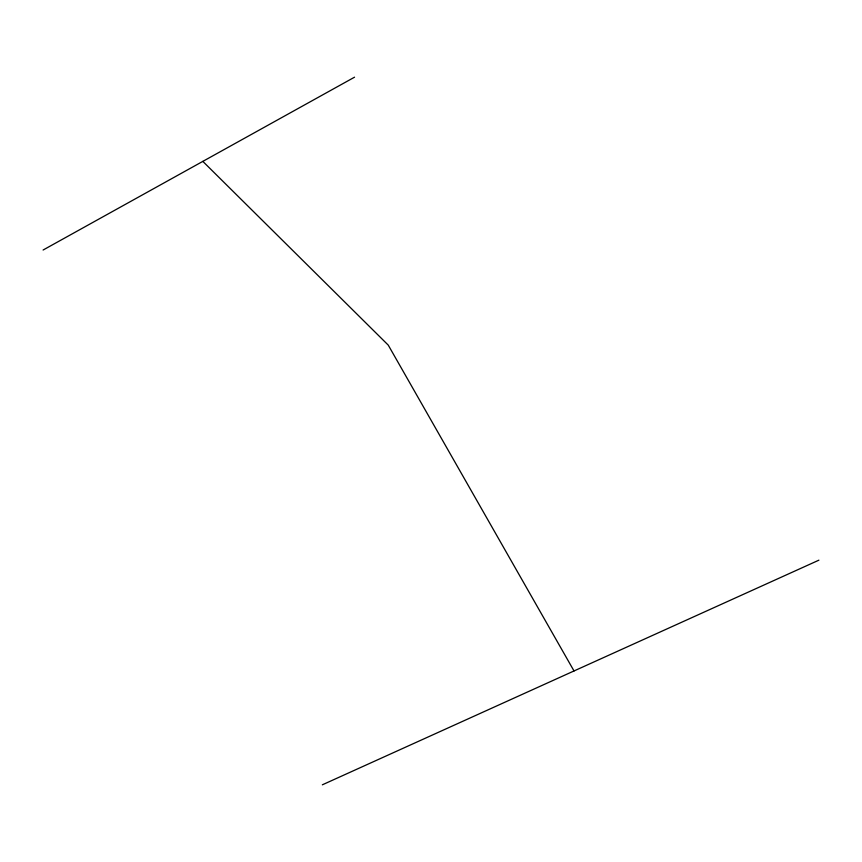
<?xml version="1.0" encoding="UTF-8"?>
<svg xmlns="http://www.w3.org/2000/svg" width="862" height="862" viewBox="0 0 862 862"><rect width="100%" height="100%" fill="white"/><g stroke="black" fill="none" stroke-linecap="round" stroke-linejoin="round"><path stroke-width="1.29" d="M43.1 250.023L354.551 77.181M322.345 784.819L818.9 560.171M202.829 161.377L388.256 345.123L574.017 670.959"/></g></svg>
